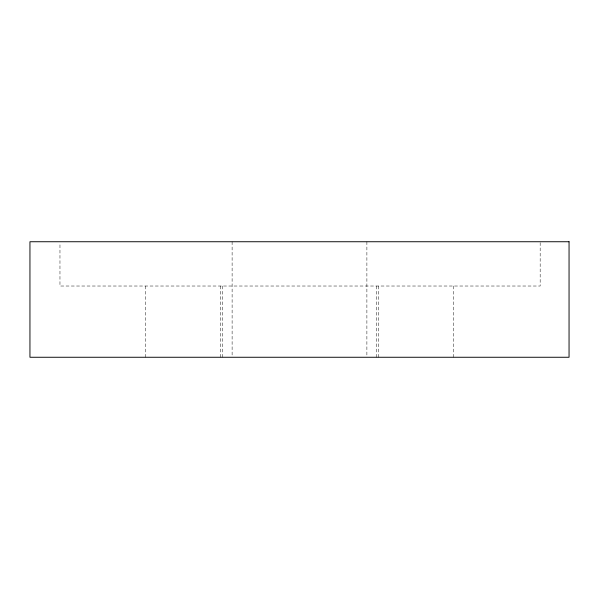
<?xml version="1.0" encoding="UTF-8"?>
<svg xmlns="http://www.w3.org/2000/svg" width="599" height="599" viewBox="0 0 599 599"><rect width="100%" height="100%" fill="white"/><g stroke="black" fill="none" stroke-linecap="round" stroke-linejoin="round"><path stroke-width="0.45" stroke-dasharray="3 2.25" d="M540.171 242.662L540.171 286.023L59.967 286.023L59.967 242.662M453.728 286.023L453.728 357.259M378.328 286.023L378.328 357.259M376.711 286.023L376.711 357.259M366.887 241.741L366.887 356.33M232.113 241.741L232.113 356.33M222.289 286.023L222.289 357.259M220.672 286.023L220.672 357.259M145.272 286.023L145.272 357.259"/><path stroke-width="0.9" d="M569.05 241.741L29.95 241.741L29.95 357.259L569.05 357.259L569.05 241.741"/></g></svg>
